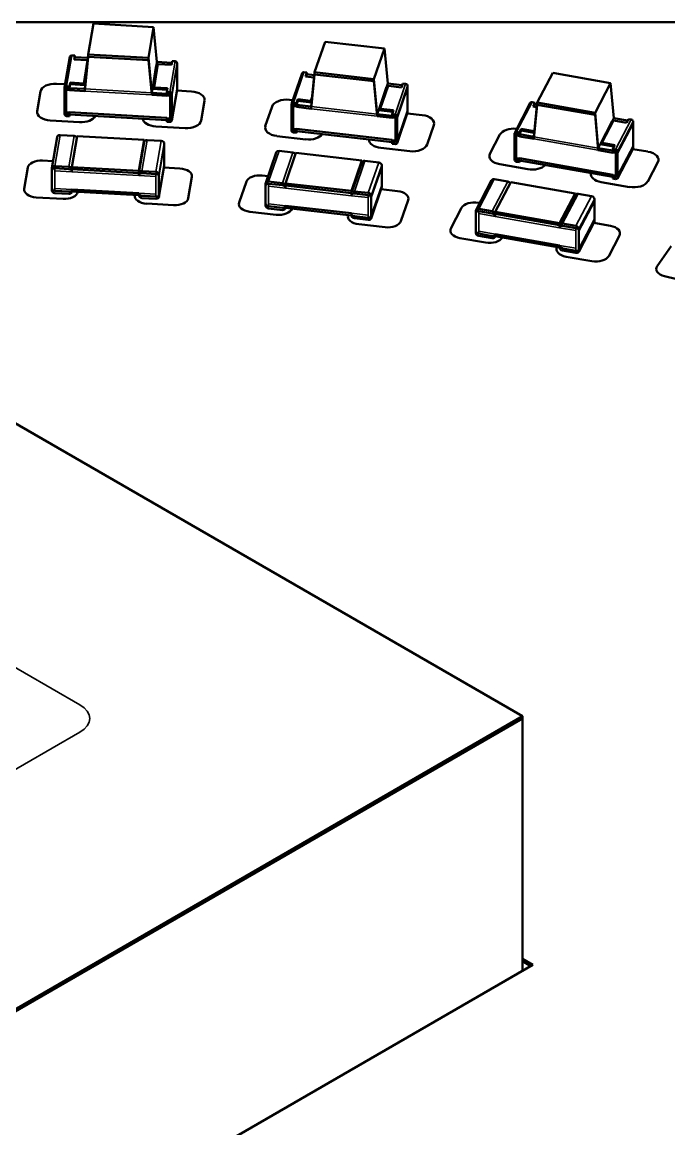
# Model space of a CAD drawing. Header units: inches. Extents: x -20.7 to 49, y -43 to 17.2.
# Drawn here: x -12.627 to -11.492, y -1.622 to 0.319 of the extents above; entities that cross this region are included whole.
import ezdxf

# ---------------------------------------------------------------- set-up
doc = ezdxf.new("R2010")
doc.units = ezdxf.units.IN
doc.header["$MEASUREMENT"] = 0
doc.layers.add('Visible (ANSI)', color=7, linetype='Continuous', lineweight=50)
doc.layers.add('Visible Narrow (ANSI)', color=7, linetype='Continuous', lineweight=35)

msp = doc.modelspace()

# ---------------------------------------------------------------- linework, layer by layer
at = {"layer": 'Visible (ANSI)'}
for p, q in [((-12.8052, 0.3194), (-11.0506, 0.3194)), ((-12.502, 0.3168), (-12.5113, 0.2625)), ((-12.502, 0.3168), (-12.3962, 0.3108)), ((-12.3962, 0.3108), (-12.4055, 0.2565)), ((-12.3962, 0.3108), (-12.3904, 0.2497)), ((-12.0954, 0.285), (-12.1138, 0.2315)), ((-12.0954, 0.285), (-11.9911, 0.2731)), ((-11.9911, 0.2731), (-12.0096, 0.2196)), ((-11.9911, 0.2731), (-11.9853, 0.2116)), ((-12.5524, 0.2045), (-12.5431, 0.2588)), ((-12.5396, 0.2611), (-12.5344, 0.2608)), ((-12.5344, 0.2608), (-12.5355, 0.254)), ((-12.5355, 0.254), (-12.5126, 0.2527)), ((-12.535, 0.254), (-12.5344, 0.2579)), ((-12.5344, 0.2579), (-12.5344, 0.2608)), ((-12.5344, 0.2579), (-12.5119, 0.2566)), ((-12.5172, 0.2021), (-12.5113, 0.2625)), ((-12.5172, 0.1983), (-12.5113, 0.2587)), ((-12.5113, 0.2625), (-12.4055, 0.2565)), ((-12.5113, 0.2587), (-12.4055, 0.2527)), ((-12.4055, 0.2565), (-12.3996, 0.1954)), ((-12.4055, 0.2527), (-12.3996, 0.1916)), ((-12.3984, 0.2026), (-12.3915, 0.2433)), ((-12.3904, 0.2497), (-12.3914, 0.2437)), ((-12.3904, 0.2497), (-12.3644, 0.2482)), ((-12.388, 0.2456), (-12.3651, 0.2443)), ((-12.3651, 0.2443), (-12.3639, 0.2511)), ((-12.3639, 0.2511), (-12.3586, 0.2508)), ((-12.3551, 0.2053), (-12.3551, 0.2477)), ((-12.3551, 0.2014), (-12.3551, 0.2439)), ((-12.1542, 0.1762), (-12.1358, 0.2297)), ((-12.1325, 0.2314), (-12.1272, 0.2308)), ((-12.1272, 0.2308), (-12.1296, 0.2242)), ((-12.1296, 0.2242), (-12.1147, 0.2224)), ((-12.1286, 0.224), (-12.1272, 0.2279)), ((-12.1272, 0.2279), (-12.1272, 0.2308)), ((-12.1272, 0.2279), (-12.1143, 0.2265)), ((-12.1196, 0.1714), (-12.1138, 0.2315)), ((-12.1196, 0.1676), (-12.1138, 0.2277)), ((-12.1138, 0.2315), (-12.0096, 0.2196)), ((-12.1138, 0.2277), (-12.0096, 0.2157)), ((-12.0096, 0.2196), (-12.0038, 0.1581)), ((-12.0096, 0.2157), (-12.0038, 0.1543)), ((-11.6961, 0.2304), (-11.7235, 0.1782)), ((-11.6961, 0.2304), (-11.5944, 0.2126)), ((-12.6007, 0.1632), (-12.5948, 0.198)), ((-12.5665, 0.2114), (-12.5514, 0.2105)), ((-12.5524, 0.1617), (-12.5524, 0.2041)), ((-12.5524, 0.1578), (-12.5524, 0.2003)), ((-12.5489, 0.2068), (-12.5436, 0.2065)), ((-12.5489, 0.203), (-12.5436, 0.2027)), ((-12.5425, 0.2133), (-12.5436, 0.2065)), ((-12.5436, 0.2036), (-12.5425, 0.2104)), ((-12.5436, 0.2036), (-12.5436, 0.2065)), ((-12.5436, 0.2036), (-12.5172, 0.2021)), ((-12.5436, 0.1998), (-12.5436, 0.2027)), ((-12.5436, 0.1998), (-12.5172, 0.1983)), ((-12.5425, 0.2133), (-12.5425, 0.2104)), ((-12.5195, 0.212), (-12.5425, 0.2133)), ((-12.5425, 0.2104), (-12.5165, 0.2089)), ((-12.3985, 0.2022), (-12.3996, 0.1954)), ((-12.3996, 0.1954), (-12.3732, 0.1939)), ((-12.3985, 0.2022), (-12.3725, 0.2007)), ((-12.372, 0.2036), (-12.3949, 0.2049)), ((-12.3732, 0.1968), (-12.372, 0.2036)), ((-12.3732, 0.1968), (-12.3679, 0.1965)), ((-12.3732, 0.1968), (-12.3732, 0.1939)), ((-12.3644, 0.1467), (-12.3551, 0.201)), ((-12.3554, 0.1993), (-12.33, 0.1979)), ((-12.0013, 0.1656), (-11.9875, 0.2057)), ((-11.9853, 0.2116), (-11.9872, 0.2064)), ((-11.9853, 0.2116), (-11.9602, 0.2088)), ((-11.9842, 0.2075), (-11.9616, 0.2049)), ((-11.9616, 0.2049), (-11.9593, 0.2115)), ((-11.9593, 0.2115), (-11.9541, 0.2109)), ((-11.9506, 0.1652), (-11.9506, 0.2077)), ((-11.9506, 0.1614), (-11.9506, 0.2038)), ((-11.5944, 0.2126), (-11.6218, 0.1604)), ((-11.5944, 0.2126), (-11.5887, 0.1508)), ((-12.3996, 0.1916), (-12.3732, 0.1901)), ((-12.3732, 0.193), (-12.3679, 0.1927)), ((-12.3732, 0.193), (-12.3732, 0.1901)), ((-12.3644, 0.151), (-12.3644, 0.1934)), ((-12.3644, 0.1471), (-12.3644, 0.1896)), ((-12.3068, 0.1816), (-12.3127, 0.1468)), ((-12.1581, 0.1832), (-12.1521, 0.1825)), ((-12.1544, 0.133), (-12.1544, 0.1754)), ((-12.1509, 0.1779), (-12.1457, 0.1773)), ((-12.1434, 0.184), (-12.1457, 0.1773)), ((-12.1457, 0.1744), (-12.1434, 0.1811)), ((-12.1457, 0.1744), (-12.1457, 0.1773)), ((-12.1434, 0.184), (-12.1434, 0.1811)), ((-12.1208, 0.1814), (-12.1434, 0.184)), ((-12.1434, 0.1811), (-12.119, 0.1783)), ((-11.7628, 0.1254), (-11.7354, 0.1776)), ((-11.7323, 0.1789), (-11.7272, 0.178)), ((-11.7272, 0.178), (-11.7306, 0.1715)), ((-11.7292, 0.1184), (-11.7235, 0.1782)), ((-11.7292, 0.1712), (-11.7272, 0.1751)), ((-11.7272, 0.1751), (-11.7272, 0.178)), ((-11.7272, 0.1751), (-11.7239, 0.1745)), ((-11.7235, 0.1782), (-11.6218, 0.1604)), ((-12.5489, 0.1586), (-12.5436, 0.1583)), ((-12.5436, 0.1612), (-12.3732, 0.1515)), ((-12.5436, 0.1583), (-12.5436, 0.1612)), ((-12.5436, 0.1573), (-12.3732, 0.1476)), ((-12.5436, 0.1544), (-12.5436, 0.1573)), ((-12.5431, 0.1573), (-12.5436, 0.1544)), ((-12.2003, 0.1372), (-12.1885, 0.1715)), ((-12.1544, 0.1291), (-12.1544, 0.1716)), ((-12.1509, 0.1741), (-12.1457, 0.1735)), ((-12.1457, 0.1744), (-12.1196, 0.1714)), ((-12.1457, 0.1706), (-12.1457, 0.1735)), ((-12.1457, 0.1706), (-12.1196, 0.1676)), ((-12.0015, 0.1648), (-12.0038, 0.1581)), ((-12.0038, 0.1581), (-11.9777, 0.1552)), ((-12.0015, 0.1648), (-11.9764, 0.1619)), ((-11.9754, 0.1647), (-11.998, 0.1673)), ((-11.9777, 0.158), (-11.9754, 0.1647)), ((-11.9777, 0.158), (-11.9725, 0.1574)), ((-11.9777, 0.158), (-11.9777, 0.1552)), ((-11.9691, 0.1071), (-11.9507, 0.1606)), ((-11.9511, 0.1594), (-11.925, 0.1564)), ((-11.7306, 0.1715), (-11.7243, 0.1703)), ((-11.7292, 0.1146), (-11.7235, 0.1743)), ((-11.7235, 0.1743), (-11.6218, 0.1565)), ((-11.6218, 0.1604), (-11.6162, 0.0986)), ((-11.6218, 0.1565), (-11.6162, 0.0948)), ((-12.5261, 0.144), (-12.5775, 0.1469)), ((-12.5489, 0.1547), (-12.5436, 0.1544)), ((-12.341, 0.1334), (-12.3924, 0.1364)), ((-12.3732, 0.1515), (-12.3732, 0.1486)), ((-12.3732, 0.1486), (-12.3679, 0.1483)), ((-12.3732, 0.1476), (-12.3732, 0.1447)), ((-12.3732, 0.1447), (-12.3679, 0.1444)), ((-12.0038, 0.1543), (-11.9777, 0.1513)), ((-11.9777, 0.1542), (-11.9725, 0.1536)), ((-11.9777, 0.1542), (-11.9777, 0.1513)), ((-11.969, 0.1117), (-11.969, 0.1542)), ((-11.969, 0.1079), (-11.969, 0.1503)), ((-11.9047, 0.1389), (-11.9165, 0.1046)), ((-11.6125, 0.1062), (-11.5919, 0.1454)), ((-11.5887, 0.1508), (-11.5912, 0.1462)), ((-11.5888, 0.1466), (-11.5667, 0.1428)), ((-11.5887, 0.1508), (-11.5647, 0.1466)), ((-11.5667, 0.1428), (-11.5633, 0.1493)), ((-11.5633, 0.1493), (-11.5582, 0.1484)), ((-11.5548, 0.1025), (-11.5548, 0.1449)), ((-11.5548, 0.0986), (-11.5548, 0.141)), ((-12.5749, 0.0634), (-12.5656, 0.1177)), ((-12.5604, 0.1212), (-12.5357, 0.1198)), ((-12.5397, 0.0652), (-12.5304, 0.1195)), ((-12.5304, 0.1195), (-12.4129, 0.1128)), ((-12.1293, 0.1138), (-12.18, 0.1196)), ((-12.1509, 0.1297), (-12.1457, 0.1291)), ((-12.1509, 0.1259), (-12.1457, 0.1253)), ((-12.1457, 0.132), (-11.9777, 0.1127)), ((-12.1457, 0.1291), (-12.1457, 0.132)), ((-12.1457, 0.1282), (-11.9777, 0.1089)), ((-12.1457, 0.1253), (-12.1457, 0.1282)), ((-12.1447, 0.128), (-12.1457, 0.1253)), ((-11.8062, 0.0886), (-11.7886, 0.1221)), ((-11.7631, 0.0819), (-11.7631, 0.1244)), ((-11.7631, 0.0781), (-11.7631, 0.1205)), ((-11.7597, 0.1267), (-11.7546, 0.1258)), ((-11.7597, 0.1228), (-11.7546, 0.1219)), ((-11.7512, 0.1323), (-11.7546, 0.1258)), ((-11.7546, 0.1229), (-11.7512, 0.1294)), ((-11.7546, 0.1229), (-11.7546, 0.1258)), ((-11.7546, 0.1229), (-11.7292, 0.1184)), ((-11.7546, 0.119), (-11.7546, 0.1219)), ((-11.7546, 0.119), (-11.7292, 0.1146)), ((-11.7512, 0.1323), (-11.7512, 0.1294)), ((-11.7291, 0.1284), (-11.7512, 0.1323)), ((-11.7512, 0.1294), (-11.7285, 0.1254)), ((-12.4221, 0.0585), (-12.4129, 0.1128)), ((-12.4221, 0.0547), (-12.4128, 0.109)), ((-12.4221, 0.0546), (-12.4129, 0.1089)), ((-12.4129, 0.1087), (-12.4129, 0.1128)), ((-12.4129, 0.1087), (-12.4129, 0.1089)), ((-12.4076, 0.1125), (-12.3829, 0.1111)), ((-12.3776, 0.0717), (-12.3776, 0.1064)), ((-12.3776, 0.0679), (-12.3776, 0.1026)), ((-11.9469, 0.0929), (-11.9975, 0.0987)), ((-11.9777, 0.1127), (-11.9777, 0.1098)), ((-11.9777, 0.1098), (-11.9725, 0.1092)), ((-11.9777, 0.1089), (-11.9777, 0.106)), ((-11.9777, 0.106), (-11.9725, 0.1054)), ((-11.6127, 0.1052), (-11.6162, 0.0986)), ((-11.6162, 0.0986), (-11.5907, 0.0942)), ((-11.6127, 0.1052), (-11.5887, 0.101)), ((-11.5873, 0.1036), (-11.6093, 0.1075)), ((-11.5907, 0.0971), (-11.5873, 0.1036)), ((-11.5907, 0.0971), (-11.5856, 0.0962)), ((-11.5907, 0.0971), (-11.5907, 0.0942)), ((-11.5825, 0.0454), (-11.5551, 0.0976)), ((-12.1996, 0.0373), (-12.1812, 0.0908)), ((-12.1761, 0.0934), (-12.1518, 0.0906)), ((-12.165, 0.0365), (-12.1466, 0.09)), ((-12.1466, 0.09), (-12.0308, 0.0767)), ((-11.7597, 0.0785), (-11.7546, 0.0776)), ((-11.7546, 0.0805), (-11.5907, 0.0518)), ((-11.7546, 0.0776), (-11.7546, 0.0805)), ((-11.6162, 0.0948), (-11.5907, 0.0903)), ((-11.5907, 0.0932), (-11.5856, 0.0923)), ((-11.5907, 0.0932), (-11.5907, 0.0903)), ((-11.5823, 0.0503), (-11.5823, 0.0927)), ((-11.5823, 0.0464), (-11.5823, 0.0888)), ((-11.5555, 0.0968), (-11.5289, 0.0922)), ((-11.7488, -0.898), (-13.4192, 0.0664)), ((-12.6234, 0.0269), (-12.6171, 0.0642)), ((-12.5912, 0.0765), (-12.5728, 0.0754)), ((-12.5749, 0.0281), (-12.5749, 0.0628)), ((-12.5749, 0.0243), (-12.5749, 0.059)), ((-12.5696, 0.0669), (-12.5449, 0.0655)), ((-12.5696, 0.063), (-12.5449, 0.0616)), ((-12.5397, 0.0652), (-12.4221, 0.0585)), ((-12.5397, 0.0608), (-12.5397, 0.0652)), ((-12.5397, 0.0613), (-12.4221, 0.0546)), ((-12.5397, 0.057), (-12.5397, 0.0613)), ((-12.4221, 0.0542), (-12.4221, 0.0585)), ((-12.3869, 0.013), (-12.3776, 0.0673)), ((-12.3781, 0.0644), (-12.3503, 0.0628)), ((-12.0492, 0.0232), (-12.0308, 0.0767)), ((-12.049, 0.02), (-12.0306, 0.0735)), ((-12.0308, 0.0729), (-12.0308, 0.0767)), ((-12.0256, 0.0761), (-12.0012, 0.0733)), ((-11.996, 0.0336), (-11.996, 0.0683)), ((-11.996, 0.0298), (-11.996, 0.0645)), ((-11.7395, 0.0614), (-11.789, 0.07)), ((-11.7597, 0.0746), (-11.7546, 0.0737)), ((-11.7546, 0.0766), (-11.5907, 0.0479)), ((-11.7546, 0.0737), (-11.7546, 0.0766)), ((-11.7532, 0.0764), (-11.7546, 0.0737)), ((-11.5117, 0.0736), (-11.5293, 0.0401)), ((-12.4221, 0.0503), (-12.4221, 0.0546)), ((-12.4168, 0.0582), (-12.3921, 0.0568)), ((-12.4168, 0.0543), (-12.3921, 0.0529)), ((-12.3869, 0.0174), (-12.3869, 0.0521)), ((-12.3869, 0.0136), (-12.3869, 0.0483)), ((-12.3291, 0.0479), (-12.3355, 0.0105)), ((-12.2461, 0.0029), (-12.2335, 0.0397)), ((-12.2057, 0.0504), (-12.1955, 0.0492)), ((-12.1946, 0.0399), (-12.1703, 0.0371)), ((-11.8306, -0.0101), (-11.8032, 0.0421)), ((-11.7985, 0.044), (-11.7748, 0.0398)), ((-11.7971, -0.0133), (-11.7697, 0.0389)), ((-11.7697, 0.0389), (-11.6566, 0.0191)), ((-11.5615, 0.0302), (-11.611, 0.0389)), ((-11.5907, 0.0518), (-11.5907, 0.0489)), ((-11.5907, 0.0489), (-11.5856, 0.048)), ((-11.5907, 0.0479), (-11.5907, 0.045)), ((-11.5907, 0.045), (-11.5856, 0.0441)), ((-12.5696, 0.0235), (-12.5449, 0.0221)), ((-12.5696, 0.0196), (-12.5449, 0.0182)), ((-12.5397, 0.0261), (-12.4221, 0.0194)), ((-12.5397, 0.0223), (-12.4221, 0.0156)), ((-12.5397, 0.0217), (-12.5396, 0.0223)), ((-12.5294, 0.0217), (-12.5294, 0.0216)), ((-12.1998, 0.0014), (-12.1998, 0.0361)), ((-12.1998, -0.0024), (-12.1998, 0.0323)), ((-12.1946, 0.036), (-12.1703, 0.0332)), ((-12.165, 0.0365), (-12.0492, 0.0232)), ((-12.165, 0.0321), (-12.165, 0.0365)), ((-12.165, 0.0326), (-12.0492, 0.0193)), ((-12.165, 0.0283), (-12.165, 0.0326)), ((-12.0492, 0.0188), (-12.0492, 0.0232)), ((-12.0492, 0.0193), (-12.0491, 0.0195)), ((-12.044, 0.0226), (-12.0197, 0.0198)), ((-12.0146, -0.0249), (-11.9962, 0.0286)), ((-11.997, 0.0264), (-11.9682, 0.0231)), ((-12.5552, 0.0093), (-12.6022, 0.012)), ((-12.4295, 0.0159), (-12.4295, 0.016)), ((-12.4168, 0.0148), (-12.3921, 0.0134)), ((-12.4168, 0.0109), (-12.3921, 0.0095)), ((-12.3613, -0.0017), (-12.4083, 0.001)), ((-12.0492, 0.015), (-12.0492, 0.0193)), ((-12.044, 0.0187), (-12.0197, 0.0159)), ((-12.0144, -0.0199), (-12.0144, 0.0148)), ((-12.0144, -0.0237), (-12.0144, 0.011)), ((-11.9497, 0.0071), (-11.9623, -0.0297)), ((-11.8264, 0.0026), (-11.8241, 0.0022)), ((-11.6841, -0.0331), (-11.6566, 0.0191)), ((-11.6837, -0.0358), (-11.6563, 0.0164)), ((-11.6566, 0.0156), (-11.6566, 0.0191)), ((-11.6516, 0.0182), (-11.6278, 0.0141)), ((-11.6227, -0.0259), (-11.6227, 0.0088)), ((-11.6227, -0.0297), (-11.6227, 0.005)), ((-12.1812, -0.0185), (-12.2276, -0.0131)), ((-12.1946, -0.0035), (-12.1703, -0.0063)), ((-12.1946, -0.0074), (-12.1703, -0.0102)), ((-12.1652, -0.0076), (-12.1648, -0.0065)), ((-12.165, -0.0026), (-12.0492, -0.0159)), ((-12.165, -0.0064), (-12.0492, -0.0197)), ((-11.8748, -0.0424), (-11.8559, -0.0065)), ((-11.831, -0.0464), (-11.831, -0.0117)), ((-11.831, -0.0503), (-11.831, -0.0155)), ((-11.8259, -0.0082), (-11.8022, -0.0124)), ((-11.8259, -0.0121), (-11.8022, -0.0163)), ((-11.7971, -0.0133), (-11.6841, -0.0331)), ((-11.7971, -0.0176), (-11.7971, -0.0133)), ((-11.7971, -0.0171), (-11.6841, -0.0369)), ((-11.7971, -0.0215), (-11.7971, -0.0171)), ((-12.044, -0.0208), (-12.0197, -0.0236)), ((-12.044, -0.0247), (-12.0197, -0.0275)), ((-11.9901, -0.0404), (-12.0364, -0.0351)), ((-11.6841, -0.0374), (-11.6841, -0.0331)), ((-11.6841, -0.0413), (-11.6841, -0.0369)), ((-11.6841, -0.0369), (-11.684, -0.0369)), ((-11.679, -0.034), (-11.6552, -0.0381)), ((-11.679, -0.0378), (-11.6552, -0.042)), ((-11.6505, -0.0835), (-11.6231, -0.0313)), ((-11.6239, -0.0329), (-11.5947, -0.038)), ((-11.8259, -0.0516), (-11.8022, -0.0558)), ((-11.8259, -0.0555), (-11.8022, -0.0596)), ((-11.7975, -0.0578), (-11.7967, -0.0563)), ((-11.7971, -0.0523), (-11.6841, -0.0721)), ((-11.7971, -0.0562), (-11.6841, -0.076)), ((-11.6502, -0.0781), (-11.6502, -0.0434)), ((-11.6502, -0.0819), (-11.6502, -0.0472)), ((-11.579, -0.055), (-11.5978, -0.0909)), ((-11.8138, -0.0673), (-11.859, -0.0594)), ((-11.679, -0.0774), (-11.6552, -0.0815)), ((-11.5128, -0.1084), (-11.488, -0.0738)), ((-11.679, -0.0812), (-11.6552, -0.0854)), ((-11.6273, -0.1), (-11.6725, -0.092)), ((-11.4564, -0.1367), (-11.5, -0.1262)), ((-14.3629, -2.4072), (-11.7488, -0.898)), ((-14.3629, -2.4111), (-11.7488, -0.9018)), ((-11.7488, -0.898), (-11.7488, -1.3446)), ((-11.7488, -0.9018), (-11.7488, -1.3446)), ((-14.3616, -2.853), (-11.7308, -1.3341)), ((-11.7308, -1.3341), (-11.7488, -1.3237)), ((-11.7342, -1.3361), (-11.7488, -1.3276))]:
    msp.add_line(p, q, dxfattribs=at)
for centre, major_axis, ratio, start_param, end_param in [((-12.5396, 0.2582), (-0.00349, 0.0006), 0.812565, 4.850128, 6.283185), ((-12.5126, 0.2498), (0.00349, -0.0006), 0.812565, 1.611731, 1.708536), ((-12.388, 0.2427), (-0.00349, 0.0006), 0.812565, 4.850128, 6.283185), ((-12.3586, 0.2479), (0.00349, -0.0006), 0.812565, 0.137739, 1.708536), ((-12.1325, 0.2285), (-0.00335, 0.00115), 0.800808, 4.981591, 6.283185), ((-12.5691, 0.1965), (-0.0258, 0), 0.57735, 4.614201, 6.185026), ((-12.5489, 0.2039), (-0.00349, 0.0006), 0.812565, 4.850128, 6.420925), ((-12.5489, 0.2001), (-0.00349, 0.0006), 0.812565, 4.850128, 6.420925), ((-12.5195, 0.2091), (0.00349, -0.0006), 0.812565, 0.599973, 1.708536), ((-12.3949, 0.202), (-0.00349, 0.0006), 0.812565, 4.850128, 6.420925), ((-12.3679, 0.1936), (0.00349, -0.0006), 0.812565, 0.137739, 1.708536), ((-12.3586, 0.2016), (0.00349, -0.0006), 0.812565, 0, 0.137739), ((-12.3325, 0.1831), (0.0258, 0), 0.57735, 6.185001, 7.75582), ((-11.9842, 0.2046), (-0.00335, 0.00115), 0.800808, 4.981591, 6.283185), ((-11.9541, 0.2081), (0.00335, -0.00115), 0.800808, 0.269202, 1.839998), ((-12.3679, 0.1898), (0.00349, -0.0006), 0.812565, 0.137739, 1.708536), ((-12.1631, 0.1686), (-0.0258, 0), 0.57735, 4.516037, 6.086838), ((-12.1509, 0.175), (-0.00335, 0.00115), 0.800808, 4.981591, 6.552387), ((-12.1208, 0.1785), (0.00335, -0.00115), 0.800808, 1.206868, 1.839998), ((-11.7323, 0.176), (-0.00314, 0.00165), 0.781339, 5.101935, 6.283185), ((-12.575, 0.1617), (-0.0258, 0), 0.57735, 6.185001, 7.75582), ((-12.5489, 0.1615), (-0.00349, 0.0006), 0.812565, 0.137739, 1.708536), ((-12.5489, 0.1576), (-0.00349, 0.0006), 0.812565, 0.137739, 1.708536), ((-12.1509, 0.1712), (-0.00335, 0.00115), 0.800808, 4.981591, 6.552387), ((-11.998, 0.1644), (-0.00335, 0.00115), 0.800808, 4.981591, 6.552387), ((-11.9725, 0.1546), (0.00335, -0.00115), 0.800808, 0.269202, 1.839998), ((-11.9541, 0.1618), (0.00335, -0.00115), 0.800808, 0, 0.269202), ((-11.93, 0.1418), (0.0258, 0), 0.57735, 6.086834, 7.657634), ((-12.5236, 0.1588), (0.0258, 0), 0.57735, 4.614201, 6.009519), ((-12.3899, 0.1512), (-0.0258, 0), 0.57735, 0.077322, 1.472635), ((-12.3679, 0.1512), (0.00349, -0.0006), 0.812565, 4.850128, 6.420925), ((-12.3679, 0.1473), (0.00349, -0.0006), 0.812565, 4.850128, 6.420925), ((-12.3385, 0.1483), (0.0258, 0), 0.57735, 4.614201, 6.185026), ((-12.1749, 0.1343), (-0.0258, 0), 0.57735, 6.086834, 7.657634), ((-11.9725, 0.1507), (0.00335, -0.00115), 0.800808, 0.269202, 1.839998), ((-11.5888, 0.1437), (-0.00314, 0.00165), 0.781339, 5.101935, 6.283185), ((-11.5582, 0.1455), (0.00314, -0.00165), 0.781339, 0.389546, 1.960343), ((-12.5604, 0.1168), (-0.00524, 0.00089), 0.812565, 4.850128, 6.283185), ((-12.5357, 0.1154), (-0.00524, 0.00089), 0.812565, 3.690252, 4.850128), ((-12.1509, 0.1326), (-0.00335, 0.00115), 0.800808, 0.269202, 1.839998), ((-12.1509, 0.1287), (-0.00335, 0.00115), 0.800808, 0.269202, 1.839998), ((-12.1243, 0.1285), (0.0258, 0), 0.57735, 4.516037, 5.904241), ((-11.7639, 0.1178), (-0.0258, 0), 0.57735, 4.527894, 5.988665), ((-11.7597, 0.1238), (-0.00314, 0.00165), 0.781339, 5.101935, 6.672731), ((-11.7597, 0.1199), (-0.00314, 0.00165), 0.781339, 5.101935, 6.672731), ((-11.7291, 0.1256), (0.00314, -0.00165), 0.781339, 1.696344, 1.960343), ((-12.4076, 0.1081), (-0.00524, 0.00089), 0.812565, 4.850128, 6.283185), ((-12.3829, 0.1067), (0.00524, -0.00089), 0.812565, 0.137739, 1.708536), ((-11.9925, 0.1133), (-0.0258, 0), 0.57735, 6.269436, 7.657634), ((-11.9725, 0.1121), (0.00335, -0.00115), 0.800808, 4.981591, 6.552387), ((-11.9725, 0.1083), (0.00335, -0.00115), 0.800808, 4.981591, 6.552387), ((-11.9418, 0.1075), (0.0258, 0), 0.57735, 4.516037, 6.086838), ((-11.6093, 0.1046), (-0.00314, 0.00165), 0.781339, 5.101935, 6.672731), ((-11.5582, 0.0992), (0.00314, -0.00165), 0.781339, 0, 0.389546), ((-12.1761, 0.089), (-0.00503, 0.00173), 0.800808, 4.981591, 6.283185), ((-12.1518, 0.0862), (-0.00503, 0.00173), 0.800808, 3.939759, 4.981591), ((-11.7815, 0.0843), (-0.0258, 0), 0.57735, 5.988647, 7.559466), ((-11.7597, 0.0813), (-0.00314, 0.00165), 0.781339, 0.389546, 1.960343), ((-11.7597, 0.0775), (-0.00314, 0.00165), 0.781339, 0.389546, 1.960343), ((-11.5856, 0.0933), (0.00314, -0.00165), 0.781339, 0.389546, 1.960343), ((-11.5856, 0.0894), (0.00314, -0.00165), 0.781339, 0.389546, 1.960343), ((-11.5364, 0.0779), (0.0258, 0), 0.57735, 5.988647, 7.559466), ((-12.5936, 0.0629), (-0.0236, 0), 0.57735, 4.614214, 6.185013), ((-12.5696, 0.0625), (-0.00524, 0.00089), 0.812565, 4.850128, 6.420925), ((-12.5696, 0.0587), (-0.00524, 0.00089), 0.812565, 4.850128, 6.420925), ((-12.5449, 0.0611), (0.00524, -0.00089), 0.812565, 0.137739, 1.708536), ((-12.5449, 0.0573), (0.00524, -0.00089), 0.812565, 0.137739, 1.708536), ((-12.4168, 0.0539), (-0.00524, 0.00089), 0.812565, 4.850128, 6.420925), ((-12.3829, 0.0682), (0.00524, -0.00089), 0.812565, 0, 0.137739), ((-12.3526, 0.0492), (0.0236, 0), 0.57735, 6.185017, 7.755797), ((-12.0256, 0.0717), (-0.00503, 0.00173), 0.800808, 4.981591, 6.283185), ((-12.0012, 0.0689), (0.00503, -0.00173), 0.800808, 0.269202, 1.839998), ((-11.732, 0.0757), (-0.0258, 0), 0.57735, 1.27627, 2.652702), ((-12.4168, 0.05), (-0.00524, 0.00089), 0.812565, 4.850128, 6.420925), ((-12.3921, 0.0524), (0.00524, -0.00089), 0.812565, 0.137739, 1.708536), ((-12.3921, 0.0486), (0.00524, -0.00089), 0.812565, 0.137739, 1.708536), ((-12.2103, 0.037), (-0.0236, 0), 0.57735, 4.516052, 6.086822), ((-12.1946, 0.0355), (-0.00503, 0.00173), 0.800808, 4.981591, 6.552387), ((-11.7985, 0.0396), (-0.00471, 0.00247), 0.781339, 5.101935, 6.283185), ((-11.7748, 0.0355), (-0.00471, 0.00247), 0.781339, 4.135627, 5.101935), ((-11.6035, 0.0531), (-0.0258, 0), 0.57735, 6.18302, 7.559466), ((-11.5856, 0.0509), (0.00314, -0.00165), 0.781339, 5.101935, 6.672731), ((-11.5856, 0.047), (0.00314, -0.00165), 0.781339, 5.101935, 6.672731), ((-11.554, 0.0445), (0.0258, 0), 0.57735, 4.417863, 5.988665), ((-12.5999, 0.0256), (-0.0236, 0), 0.57735, 6.185017, 7.755797), ((-12.5696, 0.0278), (-0.00524, 0.00089), 0.812565, 0.137739, 1.708536), ((-12.5696, 0.024), (-0.00524, 0.00089), 0.812565, 0.137739, 1.708536), ((-12.5529, 0.0229), (0.0236, 0), 0.57735, 4.614214, 6.185013), ((-12.5449, 0.0264), (0.00524, -0.00089), 0.812565, 4.850128, 6.420925), ((-12.5449, 0.0226), (0.00524, -0.00089), 0.812565, 4.850128, 6.420925), ((-12.4168, 0.0191), (-0.00524, 0.00089), 0.812565, 0.137739, 1.708536), ((-12.1946, 0.0317), (-0.00503, 0.00173), 0.800808, 4.981591, 6.552387), ((-12.1703, 0.0327), (0.00503, -0.00173), 0.800808, 0.269202, 1.839998), ((-12.1703, 0.0289), (0.00503, -0.00173), 0.800808, 0.269202, 1.839998), ((-12.044, 0.0182), (-0.00503, 0.00173), 0.800808, 4.981591, 6.552387), ((-12.0197, 0.0154), (0.00503, -0.00173), 0.800808, 0.269202, 1.839998), ((-12.0012, 0.0304), (0.00503, -0.00173), 0.800808, 0, 0.269202), ((-11.9728, 0.0097), (0.0236, 0), 0.57735, 6.086837, 7.65763), ((-12.406, 0.0145), (-0.0236, 0), 0.57735, 6.185017, 7.755797), ((-12.4168, 0.0153), (-0.00524, 0.00089), 0.812565, 0.137739, 1.708536), ((-12.3921, 0.0177), (0.00524, -0.00089), 0.812565, 4.850128, 6.420925), ((-12.3921, 0.0139), (0.00524, -0.00089), 0.812565, 4.850128, 6.420925), ((-12.359, 0.0119), (0.0236, 0), 0.57735, 4.614214, 6.185013), ((-12.223, 0.0002), (-0.0236, 0), 0.57735, 6.086837, 7.65763), ((-12.1946, 0.0008), (-0.00503, 0.00173), 0.800808, 0.269202, 1.839998), ((-12.044, 0.0144), (-0.00503, 0.00173), 0.800808, 4.981591, 6.552387), ((-12.0197, 0.0116), (0.00503, -0.00173), 0.800808, 0.269202, 1.839998), ((-11.8333, -0.0104), (-0.0236, 0), 0.57735, 4.417871, 5.988653), ((-11.6516, 0.0139), (-0.00471, 0.00247), 0.781339, 5.101935, 6.283185), ((-11.6278, 0.0097), (0.00471, -0.00247), 0.781339, 0.389546, 1.960343), ((-12.1946, -0.003), (-0.00503, 0.00173), 0.800808, 0.269202, 1.839998), ((-12.1766, -0.0051), (0.0236, 0), 0.57735, 4.516052, 6.08599), ((-12.1703, -0.002), (0.00503, -0.00173), 0.800808, 4.981591, 6.552387), ((-12.1703, -0.0058), (0.00503, -0.00173), 0.800808, 4.981591, 6.552387), ((-12.0318, -0.0217), (-0.0236, 0), 0.57735, 6.087669, 7.65763), ((-12.044, -0.0165), (-0.00503, 0.00173), 0.800808, 0.269202, 1.839998), ((-11.8259, -0.0126), (-0.00471, 0.00247), 0.781339, 5.101935, 6.672731), ((-11.8259, -0.0164), (-0.00471, 0.00247), 0.781339, 5.101935, 6.672731), ((-11.8022, -0.0167), (0.00471, -0.00247), 0.781339, 0.389546, 1.960343), ((-11.8022, -0.0206), (0.00471, -0.00247), 0.781339, 0.389546, 1.960343), ((-12.044, -0.0203), (-0.00503, 0.00173), 0.800808, 0.269202, 1.839998), ((-12.0197, -0.0193), (0.00503, -0.00173), 0.800808, 4.981591, 6.552387), ((-12.0197, -0.0231), (0.00503, -0.00173), 0.800808, 4.981591, 6.552387), ((-11.9855, -0.027), (0.0236, 0), 0.57735, 4.516052, 6.086822), ((-11.679, -0.0383), (-0.00471, 0.00247), 0.781339, 5.101935, 6.672731), ((-11.679, -0.0422), (-0.00471, 0.00247), 0.781339, 5.101935, 6.672731), ((-11.6552, -0.0425), (0.00471, -0.00247), 0.781339, 0.389546, 1.960343), ((-11.6278, -0.0288), (0.00471, -0.00247), 0.781339, 0, 0.389546), ((-11.6016, -0.051), (0.0236, 0), 0.57735, 5.988667, 7.559449), ((-11.8521, -0.0463), (-0.0236, 0), 0.57735, 5.988667, 7.559449), ((-11.8259, -0.0473), (-0.00471, 0.00247), 0.781339, 0.389546, 1.960343), ((-11.8259, -0.0512), (-0.00471, 0.00247), 0.781339, 0.389546, 1.960343), ((-11.8022, -0.0515), (0.00471, -0.00247), 0.781339, 5.101935, 6.672731), ((-11.8022, -0.0553), (0.00471, -0.00247), 0.781339, 5.101935, 6.672731), ((-11.6552, -0.0463), (0.00471, -0.00247), 0.781339, 0.389546, 1.960343), ((-11.8069, -0.0542), (0.0236, 0), 0.57735, 4.417871, 5.972646), ((-11.6657, -0.079), (-0.0236, 0), 0.57735, 6.004673, 7.559449), ((-11.679, -0.073), (-0.00471, 0.00247), 0.781339, 0.389546, 1.960343), ((-11.679, -0.0769), (-0.00471, 0.00247), 0.781339, 0.389546, 1.960343), ((-11.6552, -0.0772), (0.00471, -0.00247), 0.781339, 5.101935, 6.672731), ((-11.6552, -0.081), (0.00471, -0.00247), 0.781339, 5.101935, 6.672731), ((-11.6204, -0.0869), (0.0236, 0), 0.57735, 4.417871, 5.988653), ((-11.491, -0.1136), (-0.0236, 0), 0.57735, 5.890492, 7.461279), ((-11.5102, -1.6385), (-0.0602, -0.0061), 0.569494, 0.669466, 3.811058)]:
    msp.add_ellipse(centre, major_axis=major_axis, ratio=ratio, start_param=start_param, end_param=end_param, dxfattribs=at)
at = {"layer": 'Visible Narrow (ANSI)'}
for p, q in [((-12.5489, 0.2068), (-12.5396, 0.2611)), ((-12.5195, 0.212), (-12.5126, 0.2527)), ((-12.3949, 0.2049), (-12.388, 0.2456)), ((-12.3679, 0.1965), (-12.3586, 0.2508)), ((-12.3644, 0.1934), (-12.3551, 0.2477)), ((-12.3644, 0.1896), (-12.3551, 0.2439)), ((-12.1509, 0.1779), (-12.1325, 0.2314)), ((-12.5489, 0.2039), (-12.5436, 0.2036)), ((-12.5489, 0.1615), (-12.5489, 0.2039)), ((-12.5489, 0.2001), (-12.5436, 0.1998)), ((-12.5489, 0.1576), (-12.5489, 0.2001)), ((-12.3996, 0.1954), (-12.5172, 0.2021)), ((-12.3996, 0.1916), (-12.5172, 0.1983)), ((-12.3644, 0.151), (-12.3551, 0.2053)), ((-12.3644, 0.1471), (-12.3551, 0.2014)), ((-11.998, 0.1673), (-11.9842, 0.2075)), ((-11.9725, 0.1574), (-11.9541, 0.2109)), ((-11.969, 0.1542), (-11.9506, 0.2077)), ((-11.969, 0.1503), (-11.9506, 0.2038)), ((-12.3732, 0.1939), (-12.3679, 0.1936)), ((-12.3732, 0.1901), (-12.3679, 0.1898)), ((-12.3679, 0.1512), (-12.3679, 0.1936)), ((-12.3679, 0.1473), (-12.3679, 0.1898)), ((-12.1509, 0.175), (-12.1457, 0.1744)), ((-12.1509, 0.1326), (-12.1509, 0.175)), ((-12.1208, 0.1814), (-12.1178, 0.19)), ((-11.7597, 0.1267), (-11.7323, 0.1789)), ((-12.5489, 0.1615), (-12.5436, 0.1612)), ((-12.5489, 0.1576), (-12.5436, 0.1573)), ((-12.1509, 0.1712), (-12.1457, 0.1706)), ((-12.1509, 0.1287), (-12.1509, 0.1712)), ((-12.0038, 0.1581), (-12.1196, 0.1714)), ((-12.0038, 0.1543), (-12.1196, 0.1676)), ((-11.969, 0.1117), (-11.9506, 0.1652)), ((-11.969, 0.1079), (-11.9506, 0.1614)), ((-12.3732, 0.1515), (-12.3679, 0.1512)), ((-12.3732, 0.1476), (-12.3679, 0.1473)), ((-11.9777, 0.1552), (-11.9725, 0.1546)), ((-11.9777, 0.1513), (-11.9725, 0.1507)), ((-11.9725, 0.1121), (-11.9725, 0.1546)), ((-11.9725, 0.1083), (-11.9725, 0.1507)), ((-11.6093, 0.1075), (-11.5888, 0.1466)), ((-11.5856, 0.0962), (-11.5582, 0.1484)), ((-11.5823, 0.0927), (-11.5548, 0.1449)), ((-11.5823, 0.0888), (-11.5548, 0.141)), ((-12.5696, 0.0669), (-12.5604, 0.1212)), ((-12.5449, 0.0655), (-12.5357, 0.1198)), ((-12.1509, 0.1326), (-12.1457, 0.132)), ((-12.1509, 0.1287), (-12.1457, 0.1282)), ((-11.7597, 0.1238), (-11.7546, 0.1229)), ((-11.7597, 0.0813), (-11.7597, 0.1238)), ((-11.7597, 0.1199), (-11.7546, 0.119)), ((-11.7597, 0.0775), (-11.7597, 0.1199)), ((-11.6162, 0.0986), (-11.7292, 0.1184)), ((-11.7291, 0.1284), (-11.728, 0.1306)), ((-12.4168, 0.0582), (-12.4076, 0.1125)), ((-12.3921, 0.0568), (-12.3829, 0.1111)), ((-12.3869, 0.0521), (-12.3776, 0.1064)), ((-12.3869, 0.0483), (-12.3776, 0.1026)), ((-11.9777, 0.1127), (-11.9725, 0.1121)), ((-11.9777, 0.1089), (-11.9725, 0.1083)), ((-11.6162, 0.0948), (-11.7292, 0.1146)), ((-11.5823, 0.0503), (-11.5548, 0.1025)), ((-11.5823, 0.0464), (-11.5548, 0.0986)), ((-12.1946, 0.0399), (-12.1761, 0.0934)), ((-12.1703, 0.0371), (-12.1518, 0.0906)), ((-11.7597, 0.0813), (-11.7546, 0.0805)), ((-11.5907, 0.0942), (-11.5856, 0.0933)), ((-11.5907, 0.0903), (-11.5856, 0.0894)), ((-11.5856, 0.0509), (-11.5856, 0.0933)), ((-11.5856, 0.047), (-11.5856, 0.0894)), ((-12.5696, 0.0278), (-12.5696, 0.0625)), ((-12.5696, 0.0625), (-12.5397, 0.0608)), ((-12.5696, 0.024), (-12.5696, 0.0587)), ((-12.5696, 0.0587), (-12.5397, 0.057)), ((-12.5397, 0.0608), (-12.4221, 0.0542)), ((-12.3869, 0.0174), (-12.3776, 0.0717)), ((-12.3869, 0.0136), (-12.3776, 0.0679)), ((-12.044, 0.0226), (-12.0256, 0.0761)), ((-12.0197, 0.0198), (-12.0012, 0.0733)), ((-12.0144, 0.0148), (-11.996, 0.0683)), ((-12.0144, 0.011), (-11.996, 0.0645)), ((-11.7597, 0.0775), (-11.7546, 0.0766)), ((-12.5397, 0.057), (-12.4221, 0.0503)), ((-12.4221, 0.0542), (-12.3921, 0.0524)), ((-12.4221, 0.0503), (-12.3921, 0.0486)), ((-12.3921, 0.0177), (-12.3921, 0.0524)), ((-12.3921, 0.0139), (-12.3921, 0.0486)), ((-11.8259, -0.0082), (-11.7985, 0.044)), ((-11.8022, -0.0124), (-11.7748, 0.0398)), ((-11.5907, 0.0518), (-11.5856, 0.0509)), ((-11.5907, 0.0479), (-11.5856, 0.047)), ((-12.5696, 0.0278), (-12.5397, 0.0261)), ((-12.5696, 0.024), (-12.5397, 0.0223)), ((-12.4221, 0.0194), (-12.3921, 0.0177)), ((-12.1946, 0.0008), (-12.1946, 0.0355)), ((-12.1946, 0.0355), (-12.165, 0.0321)), ((-12.1946, -0.003), (-12.1946, 0.0317)), ((-12.1946, 0.0317), (-12.165, 0.0283)), ((-12.165, 0.0321), (-12.0492, 0.0188)), ((-12.165, 0.0283), (-12.0492, 0.015)), ((-12.0144, -0.0199), (-11.996, 0.0336)), ((-12.0144, -0.0237), (-11.996, 0.0298)), ((-12.4221, 0.0156), (-12.3921, 0.0139)), ((-12.1946, 0.0008), (-12.165, -0.0026)), ((-12.0492, 0.0188), (-12.0197, 0.0154)), ((-12.0492, 0.015), (-12.0197, 0.0116)), ((-12.0197, -0.0193), (-12.0197, 0.0154)), ((-12.0197, -0.0231), (-12.0197, 0.0116)), ((-11.679, -0.034), (-11.6516, 0.0182)), ((-11.6552, -0.0381), (-11.6278, 0.0141)), ((-11.6502, -0.0434), (-11.6227, 0.0088)), ((-11.6502, -0.0472), (-11.6227, 0.005)), ((-12.1946, -0.003), (-12.165, -0.0064)), ((-12.0492, -0.0159), (-12.0197, -0.0193)), ((-11.8259, -0.0473), (-11.8259, -0.0126)), ((-11.8259, -0.0126), (-11.7971, -0.0176)), ((-11.8259, -0.0512), (-11.8259, -0.0164)), ((-11.8259, -0.0164), (-11.7971, -0.0215)), ((-11.7971, -0.0176), (-11.6841, -0.0374)), ((-12.0492, -0.0197), (-12.0197, -0.0231)), ((-11.7971, -0.0215), (-11.6841, -0.0413)), ((-11.6841, -0.0374), (-11.6552, -0.0425)), ((-11.6502, -0.0781), (-11.6227, -0.0259)), ((-11.6502, -0.0819), (-11.6227, -0.0297)), ((-11.8259, -0.0473), (-11.7971, -0.0523)), ((-11.8259, -0.0512), (-11.7971, -0.0562)), ((-11.6841, -0.0413), (-11.6552, -0.0463)), ((-11.6552, -0.0772), (-11.6552, -0.0425)), ((-11.6552, -0.081), (-11.6552, -0.0463)), ((-11.6841, -0.0721), (-11.6552, -0.0772)), ((-11.6841, -0.076), (-11.6552, -0.081)), ((-12.5258, -0.878), (-12.7329, -0.7584)), ((-14.408, -2.0129), (-12.5258, -0.9262))]:
    msp.add_line(p, q, dxfattribs=at)
msp.add_ellipse((-12.5675, -0.9021), major_axis=(0.0591, 0), ratio=0.57735, start_param=5.497787, end_param=7.068583, dxfattribs=at)

doc.saveas('drawing.dxf')
